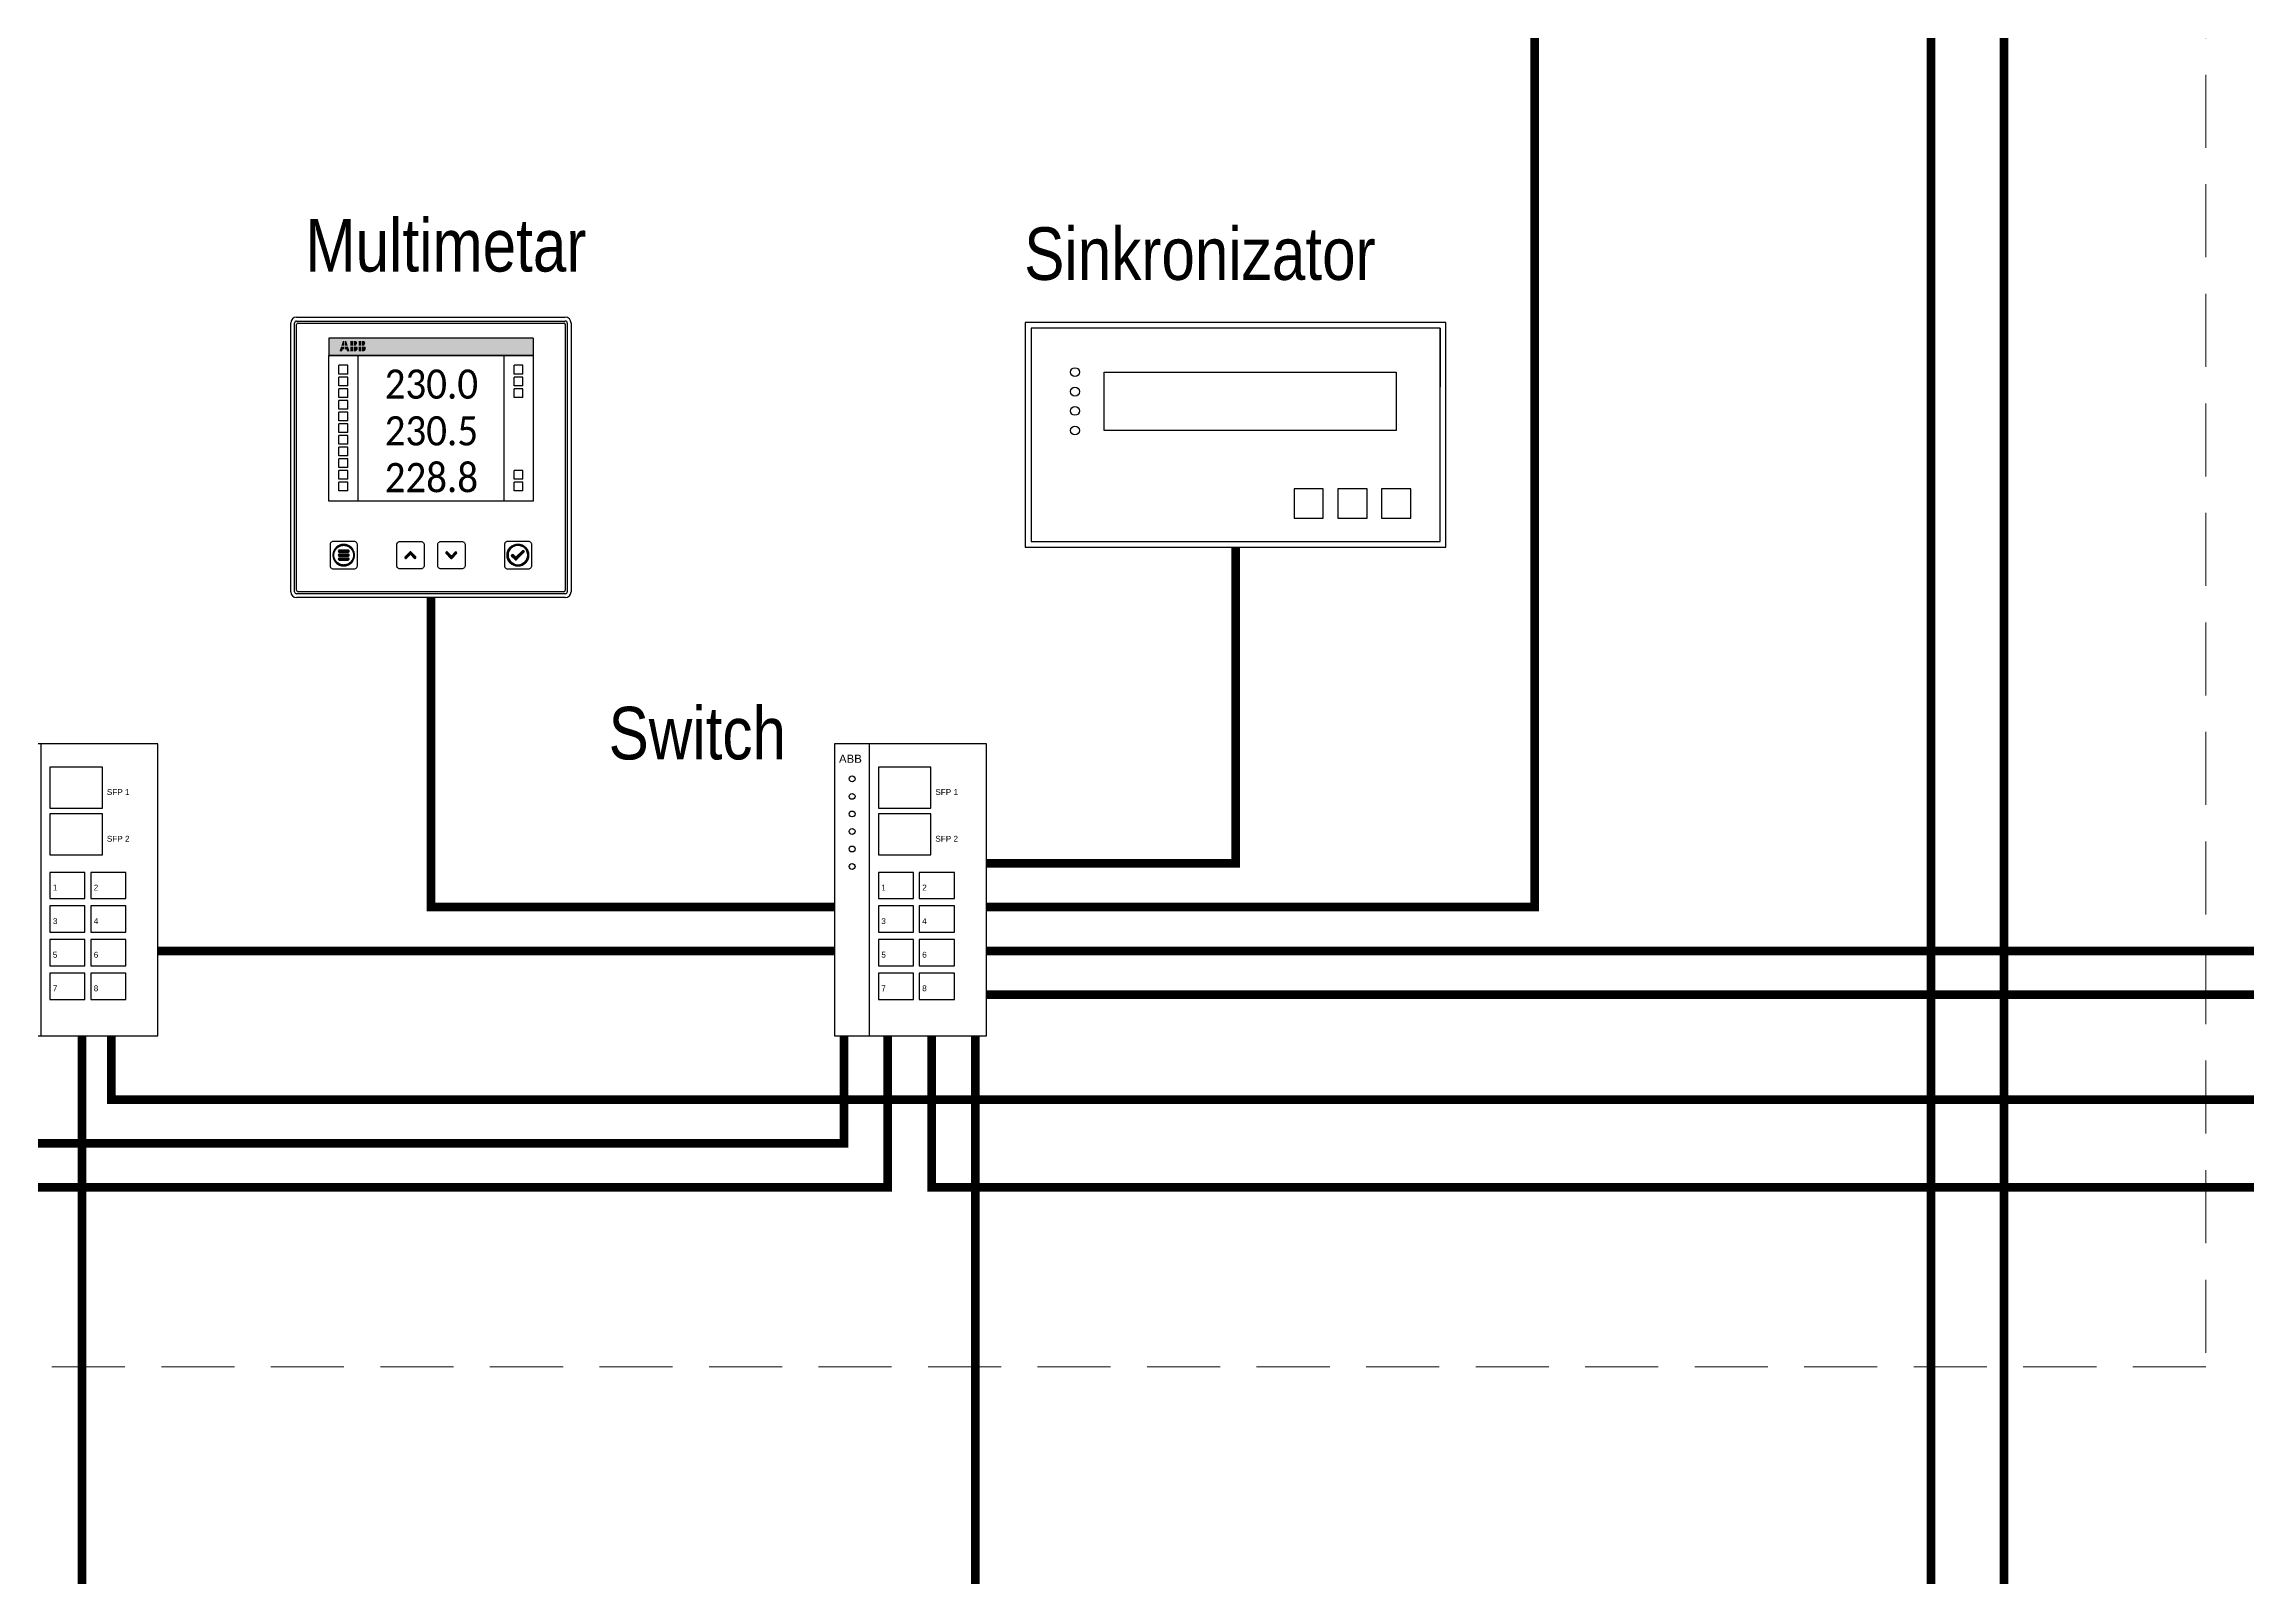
# Model space of a CAD drawing. Header units: inches. Extents: x 67248 to 85686, y -40174 to -31152.
# Drawn here: x 76518 to 77273, y -38996 to -38471 of the extents above; entities that cross this region are included whole.
import ezdxf
from ezdxf.enums import TextEntityAlignment as Align

# ---------------------------------------------------------------- set-up
doc = ezdxf.new("R2010")
doc.units = ezdxf.units.IN
doc.header["$MEASUREMENT"] = 0
doc.set_wipeout_variables(frame=1)
doc.linetypes.add('HIDDEN', pattern=[0.375, 0.25, -0.125])
doc.layers.add('SI-General', color=7, linetype='Continuous', lineweight=5)
doc.layers.add('SI-TOPOLOGY-Ethernet', color=7, linetype='Continuous', lineweight=13, true_color=0x3cf000)
doc.layers.add('SI-TOPOLOGY-FO-mm', color=7, linetype='Continuous', lineweight=13, true_color=0xff4d4d)
doc.styles.add('OPIS', font='ARIALN.TTF')
doc.styles.add('piccolo', font='calibril.ttf', dxfattribs={"width": 0.9})
doc.styles.get("Standard").update_dxf_attribs({"font": 'arial.ttf'})

# ---------------------------------------------------------------- blocks, each defined once
blk = doc.blocks.new('*U240')
blk.add_wipeout([(0, 77), (144, 77), (144, 0), (0, 0)])
for p, q in [((142, 75), (142, 55)), ((27, 60), (127, 60)), ((27, 40), (27, 60)), ((127, 60), (127, 40)), ((127, 40), (27, 40))]:
    blk.add_line(p, q)
for points in [[(0, 0), (144, 0), (144, 77), (0, 77)], [(2, 2), (142, 2), (142, 75), (2, 75)], [(92, 10), (102, 10), (102, 20), (92, 20)], [(107, 10), (117, 10), (117, 20), (107, 20)], [(122, 10), (132, 10), (132, 20), (122, 20)]]:
    blk.add_lwpolyline(points, close=True)
for centre in [(17, 60), (17, 53.3), (17, 46.7), (17, 40)]:
    blk.add_circle(centre, 1.5)
blk = doc.blocks.new('ABB NE810')
for p, q in [((52, 100), (0, 100)), ((0, 100), (0, 0)), ((12, 0), (12, 100)), ((52, 0), (52, 100)), ((33, 92), (15, 92)), ((15, 92), (15, 78)), ((33, 78), (33, 92)), ((15, 78), (33, 78)), ((33, 76), (15, 76)), ((15, 76), (15, 62)), ((33, 62), (33, 76)), ((15, 62), (33, 62)), ((27, 56), (15, 56)), ((15, 56), (15, 47)), ((27, 47), (27, 56)), ((41, 56), (29, 56)), ((29, 56), (29, 47)), ((41, 47), (41, 56)), ((15, 47), (27, 47)), ((29, 47), (41, 47)), ((27, 44.5), (15, 44.5)), ((15, 44.5), (15, 35.5)), ((27, 35.5), (27, 44.5)), ((41, 44.5), (29, 44.5)), ((29, 44.5), (29, 35.5)), ((41, 35.5), (41, 44.5)), ((15, 35.5), (27, 35.5)), ((27, 33), (15, 33)), ((15, 33), (15, 24)), ((27, 24), (27, 33)), ((29, 35.5), (41, 35.5)), ((41, 33), (29, 33)), ((29, 33), (29, 24)), ((41, 24), (41, 33)), ((15, 24), (27, 24)), ((29, 24), (41, 24)), ((27, 21.5), (15, 21.5)), ((15, 21.5), (15, 12.5)), ((27, 12.5), (27, 21.5)), ((41, 21.5), (29, 21.5)), ((29, 21.5), (29, 12.5)), ((41, 12.5), (41, 21.5)), ((15, 12.5), (27, 12.5)), ((29, 12.5), (41, 12.5)), ((0, 0), (52, 0))]:
    blk.add_line(p, q)
for centre in [(6, 88), (6, 82), (6, 76), (6, 70), (6, 64), (6, 58)]:
    blk.add_circle(centre, 1)
for s, height, p in [('ABB', 2.8, (1.5, 93.5)), ('SFP 1', 2, (34.5, 82.5)), ('SFP 2', 2, (34.5, 66.5)), ('1', 2, (16, 49.8)), ('2', 2, (30, 49.8)), ('3', 2, (16, 38.3)), ('4', 2, (30, 38.3)), ('5', 2, (16, 26.8)), ('6', 2, (30, 26.8)), ('7', 2, (16, 15.3)), ('8', 2, (30, 15.3))]:
    blk.add_text(s, height=height).set_placement(p)
blk = doc.blocks.new('M1M_15')
at = {"true_color": 0xff0000}
h = blk.add_hatch(color=1, dxfattribs=at)
h.dxf.hatch_style = 1
h.paths.add_polyline_path([(83, 82.87), (83, 88.85), (13, 88.85), (13, 82.87)])
h.paths.add_polyline_path([(19.05, 84.99), (18.55, 84.99), (18.56, 85.96), (19.61, 85.96), (20.17, 84.29), (19.3, 84.29)], flags=16)
h.paths.add_polyline_path([(17.83, 84.99), (18.32, 84.99), (18.32, 85.96), (17.26, 85.96), (16.71, 84.29), (17.58, 84.29)], flags=16)
edge = h.paths.add_edge_path(flags=16)
edge.add_spline(control_points=[(24.71, 84.27), (24.68, 84.27), (24.63, 84.27), (24.55, 84.27), (24.5, 84.27), (24.46, 84.27), (24.44, 84.27), (24.42, 84.27), (24.42, 84.27)], knot_values=[0, 0, 0, 0, 0.270082, 0.600935, 0.75438, 0.88128, 0.967731, 1, 1, 1, 1], degree=3, periodic=0)
edge.add_line((24.42, 84.27), (24.42, 85.96))
edge.add_line((24.42, 85.96), (25.54, 85.96))
edge.add_spline(control_points=[(25.54, 85.96), (25.62, 85.83), (25.73, 85.55), (25.73, 85.02), (25.53, 84.67), (25.35, 84.53)], knot_values=[0, 0, 0, 0, 0.301234, 0.561958, 1, 1, 1, 1], degree=3, periodic=0)
edge.add_spline(control_points=[(25.35, 84.53), (25.28, 84.48), (25.16, 84.39), (24.99, 84.3), (24.84, 84.27), (24.75, 84.27), (24.71, 84.27)], knot_values=[0, 0, 0, 0, 0.373321, 0.623381, 0.813351, 1, 1, 1, 1], degree=3, periodic=0)
edge = h.paths.add_edge_path(flags=16)
edge.add_spline(control_points=[(21.9, 84.27), (21.88, 84.27), (21.82, 84.27), (21.75, 84.27), (21.69, 84.27), (21.66, 84.27), (21.64, 84.27), (21.62, 84.27), (21.62, 84.27)], knot_values=[0, 0, 0, 0, 0.270473, 0.601283, 0.754625, 0.88141, 0.967769, 1, 1, 1, 1], degree=3, periodic=0)
edge.add_line((21.62, 84.27), (21.62, 85.96))
edge.add_line((21.62, 85.96), (22.73, 85.96))
edge.add_spline(control_points=[(22.73, 85.96), (22.82, 85.83), (22.93, 85.55), (22.92, 85.02), (22.73, 84.67), (22.55, 84.53)], knot_values=[0, 0, 0, 0, 0.301215, 0.561937, 1, 1, 1, 1], degree=3, periodic=0)
edge.add_spline(control_points=[(22.55, 84.53), (22.48, 84.48), (22.36, 84.39), (22.18, 84.3), (22.04, 84.27), (21.95, 84.27), (21.9, 84.27)], knot_values=[0, 0, 0, 0, 0.373365, 0.623444, 0.813404, 1, 1, 1, 1], degree=3, periodic=0)
edge = h.paths.add_edge_path(flags=16)
edge.add_line((22.59, 86.2), (21.63, 86.21))
edge.add_line((21.63, 86.21), (21.62, 87.9))
edge.add_line((21.62, 87.9), (21.9, 87.9))
edge.add_spline(control_points=[(21.9, 87.9), (22.12, 87.89), (22.47, 87.83), (22.66, 87.47), (22.69, 87.29), (22.7, 87.2)], knot_values=[0, 0, 0, 0, 0.553451, 0.765926, 1, 1, 1, 1], degree=3, periodic=0)
edge.add_spline(control_points=[(22.7, 87.2), (22.71, 87.09), (22.68, 86.92), (22.59, 86.74), (22.51, 86.63), (22.43, 86.54), (22.35, 86.47), (22.33, 86.44), (22.29, 86.41), (22.29, 86.41)], knot_values=[0, 0, 0, 0, 0.358833, 0.52167, 0.671834, 0.803581, 0.908726, 0.977592, 1, 1, 1, 1], degree=3, periodic=0)
edge.add_spline(control_points=[(22.29, 86.41), (22.32, 86.4), (22.38, 86.36), (22.46, 86.31), (22.52, 86.27), (22.56, 86.23), (22.57, 86.22), (22.59, 86.2), (22.59, 86.2)], knot_values=[0, 0, 0, 0, 0.241335, 0.583977, 0.748641, 0.884694, 0.974064, 1, 1, 1, 1], degree=3, periodic=0)
edge = h.paths.add_edge_path(flags=16)
edge.add_line((25.39, 86.2), (24.43, 86.21))
edge.add_line((24.43, 86.21), (24.42, 87.9))
edge.add_line((24.42, 87.9), (24.7, 87.9))
edge.add_spline(control_points=[(24.7, 87.9), (24.92, 87.89), (25.27, 87.83), (25.47, 87.47), (25.49, 87.29), (25.5, 87.2)], knot_values=[0, 0, 0, 0, 0.553426, 0.765907, 1, 1, 1, 1], degree=3, periodic=0)
edge.add_spline(control_points=[(25.5, 87.2), (25.51, 87.09), (25.48, 86.92), (25.39, 86.74), (25.31, 86.63), (25.24, 86.54), (25.16, 86.47), (25.13, 86.44), (25.09, 86.41), (25.1, 86.41)], knot_values=[0, 0, 0, 0, 0.358873, 0.521725, 0.671898, 0.803647, 0.908782, 0.977626, 1, 1, 1, 1], degree=3, periodic=0)
edge.add_spline(control_points=[(25.1, 86.41), (25.12, 86.4), (25.18, 86.36), (25.26, 86.31), (25.32, 86.27), (25.36, 86.23), (25.37, 86.22), (25.39, 86.2), (25.39, 86.2)], knot_values=[0, 0, 0, 0, 0.241206, 0.583868, 0.748567, 0.884657, 0.974055, 1, 1, 1, 1], degree=3, periodic=0)
h.paths.add_polyline_path([(19.55, 86.2), (18.55, 86.2), (18.55, 87.89), (18.99, 87.89)], flags=16)
h.paths.add_polyline_path([(17.32, 86.2), (18.32, 86.2), (18.32, 87.89), (17.88, 87.89)], flags=16)
h.paths.add_polyline_path([(24.19, 87.89), (23.24, 87.89), (23.24, 86.2), (24.19, 86.2)], flags=16)
h.paths.add_polyline_path([(20.44, 86.2), (21.39, 86.2), (21.39, 87.89), (20.44, 87.89)], flags=16)
h.paths.add_polyline_path([(23.24, 84.27), (24.19, 84.27), (24.19, 85.96), (23.24, 85.96)], flags=16)
h.paths.add_polyline_path([(20.44, 84.27), (21.39, 84.27), (21.39, 85.96), (20.44, 85.96)], flags=16)
at = {"true_color": 0xffffff}
h = blk.add_hatch(color=7, dxfattribs=at)
h.dxf.hatch_style = 1
h.paths.add_polyline_path([(19.61, 85.96), (18.56, 85.96), (18.55, 84.99), (19.05, 84.99), (19.3, 84.29), (20.17, 84.29)])
h.paths.add_polyline_path([(17.26, 85.96), (18.32, 85.96), (18.32, 84.99), (17.83, 84.99), (17.58, 84.29), (16.71, 84.29)])
edge = h.paths.add_edge_path()
edge.add_spline(control_points=[(25.35, 84.53), (25.53, 84.67), (25.73, 85.02), (25.73, 85.55), (25.62, 85.83), (25.54, 85.96)], knot_values=[0, 0, 0, 0, 0.438042, 0.698766, 1, 1, 1, 1], degree=3, periodic=0)
edge.add_line((25.54, 85.96), (24.42, 85.96))
edge.add_line((24.42, 85.96), (24.42, 84.27))
edge.add_spline(control_points=[(24.42, 84.27), (24.42, 84.27), (24.44, 84.27), (24.46, 84.27), (24.5, 84.27), (24.55, 84.27), (24.63, 84.27), (24.68, 84.27), (24.71, 84.27)], knot_values=[0, 0, 0, 0, 0.032269, 0.11872, 0.24562, 0.399065, 0.729918, 1, 1, 1, 1], degree=3, periodic=0)
edge.add_spline(control_points=[(24.71, 84.27), (24.75, 84.27), (24.84, 84.27), (24.99, 84.3), (25.16, 84.39), (25.28, 84.48), (25.35, 84.53)], knot_values=[0, 0, 0, 0, 0.186649, 0.376619, 0.626679, 1, 1, 1, 1], degree=3, periodic=0)
edge = h.paths.add_edge_path()
edge.add_spline(control_points=[(21.9, 84.27), (21.95, 84.27), (22.04, 84.27), (22.18, 84.3), (22.36, 84.39), (22.48, 84.48), (22.55, 84.53)], knot_values=[0, 0, 0, 0, 0.186596, 0.376556, 0.626635, 1, 1, 1, 1], degree=3, periodic=0)
edge.add_spline(control_points=[(22.55, 84.53), (22.73, 84.67), (22.92, 85.02), (22.93, 85.55), (22.82, 85.83), (22.73, 85.96)], knot_values=[0, 0, 0, 0, 0.438063, 0.698785, 1, 1, 1, 1], degree=3, periodic=0)
edge.add_line((22.73, 85.96), (21.62, 85.96))
edge.add_line((21.62, 85.96), (21.62, 84.27))
edge.add_spline(control_points=[(21.62, 84.27), (21.62, 84.27), (21.64, 84.27), (21.66, 84.27), (21.69, 84.27), (21.75, 84.27), (21.82, 84.27), (21.88, 84.27), (21.9, 84.27)], knot_values=[0, 0, 0, 0, 0.032231, 0.11859, 0.245375, 0.398717, 0.729527, 1, 1, 1, 1], degree=3, periodic=0)
edge = h.paths.add_edge_path()
edge.add_spline(control_points=[(22.7, 87.2), (22.69, 87.29), (22.66, 87.47), (22.47, 87.83), (22.12, 87.89), (21.9, 87.9)], knot_values=[0, 0, 0, 0, 0.234074, 0.446549, 1, 1, 1, 1], degree=3, periodic=0)
edge.add_line((21.9, 87.9), (21.62, 87.9))
edge.add_line((21.62, 87.9), (21.63, 86.21))
edge.add_line((21.63, 86.21), (22.59, 86.2))
edge.add_spline(control_points=[(22.59, 86.2), (22.59, 86.2), (22.57, 86.22), (22.56, 86.23), (22.52, 86.27), (22.46, 86.31), (22.38, 86.36), (22.32, 86.4), (22.29, 86.41)], knot_values=[0, 0, 0, 0, 0.025936, 0.115306, 0.251359, 0.416023, 0.758665, 1, 1, 1, 1], degree=3, periodic=0)
edge.add_spline(control_points=[(22.29, 86.41), (22.29, 86.41), (22.33, 86.44), (22.35, 86.47), (22.43, 86.54), (22.51, 86.63), (22.59, 86.74), (22.68, 86.92), (22.71, 87.09), (22.7, 87.2)], knot_values=[0, 0, 0, 0, 0.022408, 0.091274, 0.196419, 0.328166, 0.47833, 0.641167, 1, 1, 1, 1], degree=3, periodic=0)
edge = h.paths.add_edge_path()
edge.add_spline(control_points=[(25.5, 87.2), (25.49, 87.29), (25.47, 87.47), (25.27, 87.83), (24.92, 87.89), (24.7, 87.9)], knot_values=[0, 0, 0, 0, 0.234093, 0.446574, 1, 1, 1, 1], degree=3, periodic=0)
edge.add_line((24.7, 87.9), (24.42, 87.9))
edge.add_line((24.42, 87.9), (24.43, 86.21))
edge.add_line((24.43, 86.21), (25.39, 86.2))
edge.add_spline(control_points=[(25.39, 86.2), (25.39, 86.2), (25.37, 86.22), (25.36, 86.23), (25.32, 86.27), (25.26, 86.31), (25.18, 86.36), (25.12, 86.4), (25.1, 86.41)], knot_values=[0, 0, 0, 0, 0.025945, 0.115343, 0.251433, 0.416132, 0.758794, 1, 1, 1, 1], degree=3, periodic=0)
edge.add_spline(control_points=[(25.1, 86.41), (25.09, 86.41), (25.13, 86.44), (25.16, 86.47), (25.24, 86.54), (25.31, 86.63), (25.39, 86.74), (25.48, 86.92), (25.51, 87.09), (25.5, 87.2)], knot_values=[0, 0, 0, 0, 0.022374, 0.091218, 0.196353, 0.328102, 0.478275, 0.641127, 1, 1, 1, 1], degree=3, periodic=0)
h.paths.add_polyline_path([(18.99, 87.89), (18.55, 87.89), (18.55, 86.2), (19.55, 86.2)])
h.paths.add_polyline_path([(17.88, 87.89), (18.32, 87.89), (18.32, 86.2), (17.32, 86.2)])
h.paths.add_polyline_path([(23.24, 87.89), (24.19, 87.89), (24.19, 86.2), (23.24, 86.2)])
h.paths.add_polyline_path([(20.44, 87.89), (21.39, 87.89), (21.39, 86.2), (20.44, 86.2)])
h.paths.add_polyline_path([(23.24, 85.96), (24.19, 85.96), (24.19, 84.27), (23.24, 84.27)])
h.paths.add_polyline_path([(20.44, 85.96), (21.39, 85.96), (21.39, 84.27), (20.44, 84.27)])
h = blk.add_hatch(color=4)
h.dxf.hatch_style = 1
edge = h.paths.add_edge_path()
edge.add_spline(control_points=[(18.15, 18.22), (18.08, 18.22), (17.96, 18.22), (17.71, 18.2), (17.4, 18.16), (17.05, 18.06), (16.71, 17.94), (16.38, 17.78), (15.98, 17.54), (15.52, 17.16), (15.06, 16.61), (14.78, 16.08), (14.61, 15.63), (14.52, 15.27), (14.48, 14.97), (14.46, 14.72), (14.45, 14.53), (14.46, 14.34), (14.48, 14.09), (14.52, 13.79), (14.61, 13.43), (14.78, 12.98), (15.06, 12.45), (15.52, 11.9), (16.07, 11.45), (16.6, 11.16), (17.05, 11), (17.4, 10.9), (17.71, 10.86), (17.96, 10.84), (18.08, 10.84), (18.15, 10.84)], knot_values=[0, 0, 0, 0, 0.016397, 0.032621, 0.064615, 0.096135, 0.127299, 0.158207, 0.188937, 0.250055, 0.311172, 0.372737, 0.403902, 0.435422, 0.467416, 0.483639, 0.500036, 0.516434, 0.532657, 0.564651, 0.596171, 0.627336, 0.688901, 0.750018, 0.811136, 0.872701, 0.903866, 0.935386, 0.96738, 0.983603, 1, 1, 1, 1], degree=3, periodic=0)
edge.add_spline(control_points=[(18.15, 10.84), (18.21, 10.84), (18.34, 10.84), (18.59, 10.86), (18.89, 10.9), (19.25, 11), (19.7, 11.16), (20.22, 11.45), (20.78, 11.9), (21.23, 12.45), (21.52, 12.98), (21.68, 13.43), (21.77, 13.79), (21.82, 14.09), (21.84, 14.34), (21.84, 14.53), (21.84, 14.72), (21.82, 14.97), (21.77, 15.27), (21.68, 15.63), (21.52, 16.08), (21.23, 16.61), (20.78, 17.16), (20.32, 17.54), (19.91, 17.78), (19.59, 17.94), (19.25, 18.06), (18.89, 18.16), (18.59, 18.2), (18.34, 18.22), (18.21, 18.22), (18.15, 18.22)], knot_values=[0, 0, 0, 0, 0.016398, 0.032621, 0.064615, 0.096135, 0.127299, 0.188864, 0.249982, 0.3111, 0.372665, 0.403829, 0.435349, 0.467343, 0.483567, 0.499964, 0.516361, 0.532585, 0.564579, 0.596098, 0.627263, 0.688828, 0.749946, 0.811063, 0.841794, 0.872701, 0.903865, 0.935385, 0.967379, 0.983603, 1, 1, 1, 1], degree=3, periodic=0)
edge = h.paths.add_edge_path(flags=16)
edge.add_spline(control_points=[(18.15, 11.16), (18.09, 11.16), (17.98, 11.16), (17.75, 11.18), (17.47, 11.22), (17.15, 11.31), (16.73, 11.46), (16.25, 11.72), (15.75, 12.13), (15.34, 12.64), (15.07, 13.12), (14.92, 13.53), (14.84, 13.85), (14.8, 14.13), (14.78, 14.36), (14.78, 14.53), (14.78, 14.7), (14.8, 14.93), (14.84, 15.21), (14.92, 15.53), (15.07, 15.94), (15.34, 16.42), (15.75, 16.93), (16.17, 17.27), (16.54, 17.5), (16.84, 17.64), (17.15, 17.76), (17.47, 17.84), (17.75, 17.88), (17.98, 17.9), (18.09, 17.9), (18.15, 17.9)], knot_values=[0, 0, 0, 0, 0.016376, 0.032582, 0.064551, 0.096059, 0.127223, 0.188815, 0.249982, 0.311148, 0.37274, 0.403904, 0.435412, 0.467381, 0.483587, 0.499964, 0.51634, 0.532546, 0.564515, 0.596023, 0.627187, 0.688779, 0.749946, 0.811112, 0.84186, 0.872776, 0.903941, 0.935448, 0.967418, 0.983624, 1, 1, 1, 1], degree=3, periodic=0)
edge.add_spline(control_points=[(18.15, 17.9), (18.21, 17.9), (18.32, 17.9), (18.55, 17.88), (18.83, 17.84), (19.15, 17.76), (19.46, 17.64), (19.76, 17.5), (20.13, 17.27), (20.54, 16.93), (20.96, 16.42), (21.22, 15.94), (21.37, 15.53), (21.46, 15.21), (21.5, 14.93), (21.52, 14.7), (21.52, 14.53), (21.52, 14.36), (21.5, 14.13), (21.46, 13.85), (21.37, 13.53), (21.22, 13.12), (20.96, 12.64), (20.54, 12.13), (20.04, 11.72), (19.56, 11.46), (19.15, 11.31), (18.83, 11.22), (18.55, 11.18), (18.32, 11.16), (18.21, 11.16), (18.15, 11.16)], knot_values=[0, 0, 0, 0, 0.016376, 0.032582, 0.064551, 0.096059, 0.127223, 0.15814, 0.188888, 0.250054, 0.311221, 0.372813, 0.403977, 0.435484, 0.467454, 0.48366, 0.500036, 0.516412, 0.532618, 0.564587, 0.596095, 0.627259, 0.688851, 0.750018, 0.811184, 0.872776, 0.90394, 0.935448, 0.967417, 0.983623, 1, 1, 1, 1], degree=3, periodic=0)
h.paths.add_polyline_path([(16.64, 16.23, 1.000093), (16.64, 15.53), (16.64, 15.53), (19.66, 15.53), (19.66, 15.53, 1.000093), (19.66, 16.23), (19.66, 16.23), (16.64, 16.23)])
h.paths.add_polyline_path([(16.64, 14.88, 1.000093), (16.64, 14.18), (16.64, 14.18), (19.66, 14.18), (19.66, 14.18, 1.000093), (19.66, 14.88), (19.66, 14.88), (16.64, 14.88)])
h.paths.add_polyline_path([(16.64, 13.53, 1.000093), (16.64, 12.83), (16.64, 12.83), (19.66, 12.83), (19.66, 12.83, 1.000093), (19.66, 13.53), (19.66, 13.53), (16.64, 13.53)])
h = blk.add_hatch(color=4)
h.dxf.hatch_style = 1
h.paths.add_polyline_path([(42.8, 14.01), (41.25, 15.56, 0.414214), (40.76, 15.56), (39.2, 14, 1), (39.69, 13.5), (41.01, 14.82), (42.31, 13.52, 1)])
h = blk.add_hatch(color=4)
h.dxf.hatch_style = 1
h.paths.add_polyline_path([(55, 14.24), (53.7, 15.54, 1), (53.2, 15.05), (54.75, 13.5, 0.414214), (55.24, 13.5), (56.81, 15.06, 1), (56.31, 15.56)])
h = blk.add_hatch(color=4)
h.paths.add_polyline_path([(81.47, 14.53, 1), (74.08, 14.53, 1)])
h.paths.add_polyline_path([(81.15, 14.53, 1), (74.41, 14.53, 1)])
h.paths.add_polyline_path([(81.15, 14.53, 1), (74.41, 14.53, 1)], flags=16)
h.paths.add_polyline_path([(77.32, 13.03), (79.82, 15.53), (79.82, 15.53, 0.982853), (79.32, 16.04), (79.32, 16.04), (77.06, 13.79), (76.24, 14.61), (76.24, 14.61, 0.982853), (75.73, 14.1), (75.73, 14.1)])
edge = h.paths.add_edge_path(flags=16)
edge.add_arc((77.78, 14.53), 3.37, 0, 360)
h.paths.add_polyline_path([(77.32, 13.03), (79.82, 15.53), (79.82, 15.53, 0.982853), (79.32, 16.04), (79.32, 16.04), (77.06, 13.79), (76.24, 14.61), (76.24, 14.61, 0.982853), (75.73, 14.1), (75.73, 14.1)])
edge = h.paths.add_edge_path(flags=16)
edge.add_arc((77.78, 14.53), 3.37, 0, 360)
h.paths.add_polyline_path([(77.32, 13.03), (79.82, 15.53), (79.82, 15.53, 0.982853), (79.32, 16.04), (79.32, 16.04), (77.06, 13.79), (76.24, 14.61), (76.24, 14.61, 0.982853), (75.73, 14.1), (75.73, 14.1)])
edge = h.paths.add_edge_path(flags=16)
edge.add_arc((77.78, 14.53), 3.37, 0, 360)
h.paths.add_polyline_path([(77.32, 13.03), (79.82, 15.53), (79.82, 15.53, 0.982853), (79.32, 16.04), (79.32, 16.04), (77.06, 13.79), (76.24, 14.61), (76.24, 14.61, 0.982853), (75.73, 14.1), (75.73, 14.1)])
edge = h.paths.add_edge_path(flags=16)
edge.add_line((77.32, 13.03), (79.82, 15.53))
edge.add_line((79.82, 15.53), (79.82, 15.53))
edge.add_arc((79.57, 15.78), 0.358, 315.9909, 494.00908)
edge.add_line((79.32, 16.04), (79.32, 16.04))
edge.add_line((79.32, 16.04), (77.06, 13.79))
edge.add_line((77.06, 13.79), (76.24, 14.61))
edge.add_line((76.24, 14.61), (76.24, 14.61))
edge.add_arc((75.99, 14.35), 0.358, 45.9909, 224.00908)
edge.add_line((75.73, 14.1), (75.73, 14.1))
edge.add_line((75.73, 14.1), (76.81, 13.03))
edge.add_spline(control_points=[(76.81, 13.03), (76.86, 12.98), (76.95, 12.93), (77.04, 12.92), (77.06, 12.92)], knot_values=[0, 0, 0, 0, 0.746375, 1, 1, 1, 1], degree=3, periodic=0)
edge.add_spline(control_points=[(77.06, 12.92), (77.13, 12.92), (77.23, 12.95), (77.3, 13.01), (77.32, 13.03)], knot_values=[0, 0, 0, 0, 0.746375, 1, 1, 1, 1], degree=3, periodic=0)
at = {"linetype": 'Continuous'}
for p, q in [((0, 2), (0, 94)), ((1.31, 2), (1.31, 94)), ((2, 96), (94, 96)), ((2, 94.69), (94, 94.69)), ((2, 2.5), (2, 93.5)), ((2.5, 94), (93.5, 94)), ((94, 93.5), (94, 2.5)), ((94.69, 94), (94.69, 2)), ((96, 94), (96, 2)), ((83, 88.85), (13, 88.85)), ((13, 33.02), (13, 82.87)), ((13, 82.87), (83, 82.87)), ((16.5, 76.52), (16.5, 79.52)), ((19.5, 79.52), (16.5, 79.52)), ((19.5, 76.52), (16.5, 76.52)), ((16.5, 72.52), (16.5, 75.52)), ((19.5, 75.52), (16.5, 75.52)), ((19.5, 76.52), (19.5, 79.52)), ((19.5, 72.52), (19.5, 75.52)), ((23, 82.87), (23, 33.02)), ((73, 82.87), (73, 33.02)), ((76.5, 76.52), (76.5, 79.52)), ((79.5, 79.52), (76.5, 79.52)), ((79.5, 76.52), (76.5, 76.52)), ((76.5, 72.52), (76.5, 75.52)), ((79.5, 75.52), (76.5, 75.52)), ((79.5, 76.52), (79.5, 79.52)), ((79.5, 72.52), (79.5, 75.52)), ((83, 82.87), (83, 33.02)), ((19.5, 72.52), (16.5, 72.52)), ((16.5, 68.52), (16.5, 71.52)), ((19.5, 71.52), (16.5, 71.52)), ((19.5, 68.52), (16.5, 68.52)), ((19.5, 68.52), (19.5, 71.52)), ((79.5, 72.52), (76.5, 72.52)), ((76.5, 68.52), (76.5, 71.52)), ((79.5, 71.52), (76.5, 71.52)), ((79.5, 68.52), (76.5, 68.52)), ((79.5, 68.52), (79.5, 71.52)), ((16.5, 64.52), (16.5, 67.52)), ((19.5, 67.52), (16.5, 67.52)), ((19.5, 64.52), (16.5, 64.52)), ((16.5, 60.52), (16.5, 63.52)), ((19.5, 63.52), (16.5, 63.52)), ((19.5, 60.52), (16.5, 60.52)), ((19.5, 64.52), (19.5, 67.52)), ((19.5, 60.52), (19.5, 63.52)), ((16.5, 56.52), (16.5, 59.52)), ((19.5, 59.52), (16.5, 59.52)), ((19.5, 56.52), (16.5, 56.52)), ((16.5, 52.52), (16.5, 55.52)), ((19.5, 55.52), (16.5, 55.52)), ((19.5, 56.52), (19.5, 59.52)), ((19.5, 52.52), (19.5, 55.52)), ((19.5, 52.52), (16.5, 52.52)), ((16.5, 48.52), (16.5, 51.52)), ((19.5, 51.52), (16.5, 51.52)), ((19.5, 48.52), (16.5, 48.52)), ((16.5, 44.52), (16.5, 47.52)), ((19.5, 47.52), (16.5, 47.52)), ((19.5, 48.52), (19.5, 51.52)), ((19.5, 44.52), (19.5, 47.52)), ((19.5, 44.52), (16.5, 44.52)), ((16.5, 40.52), (16.5, 43.52)), ((19.5, 43.52), (16.5, 43.52)), ((19.5, 40.52), (16.5, 40.52)), ((16.5, 36.52), (16.5, 39.52)), ((19.5, 39.52), (16.5, 39.52)), ((19.5, 40.52), (19.5, 43.52)), ((19.5, 36.52), (19.5, 39.52)), ((76.5, 40.52), (76.5, 43.52)), ((79.5, 43.52), (76.5, 43.52)), ((79.5, 40.52), (76.5, 40.52)), ((76.5, 36.52), (76.5, 39.52)), ((79.5, 39.52), (76.5, 39.52)), ((79.5, 40.52), (79.5, 43.52)), ((79.5, 36.52), (79.5, 39.52)), ((83, 33.02), (13, 33.02)), ((19.5, 36.52), (16.5, 36.52)), ((79.5, 36.52), (76.5, 36.52)), ((13.47, 18.17), (13.47, 10.9)), ((21.78, 19.2), (14.51, 19.21)), ((19.66, 16.23), (16.64, 16.23)), ((16.64, 15.53), (19.66, 15.53)), ((22.82, 10.9), (22.82, 18.17)), ((36.32, 10.89), (36.32, 18.17)), ((37.36, 19.21), (44.63, 19.21)), ((40.76, 15.56), (39.2, 14)), ((42.8, 14.01), (41.25, 15.56)), ((45.67, 18.17), (45.67, 10.89)), ((50.33, 10.89), (50.33, 18.17)), ((51.37, 19.21), (58.64, 19.21)), ((55, 14.24), (53.7, 15.54)), ((56.31, 15.56), (55, 14.24)), ((59.68, 18.17), (59.68, 10.89)), ((73.18, 18.17), (73.18, 10.89)), ((81.49, 19.21), (74.22, 19.21)), ((79.32, 16.04), (77.06, 13.79)), ((77.32, 13.03), (79.82, 15.53)), ((82.53, 10.89), (82.53, 18.17)), ((14.51, 9.85), (21.79, 9.85)), ((19.66, 14.88), (16.64, 14.88)), ((16.64, 14.18), (19.66, 14.18)), ((19.66, 13.53), (16.64, 13.53)), ((16.64, 12.83), (19.66, 12.83)), ((44.63, 9.85), (37.36, 9.85)), ((39.69, 13.5), (41.01, 14.82)), ((41.01, 14.82), (42.31, 13.52)), ((58.64, 9.85), (51.37, 9.85)), ((53.2, 15.05), (54.75, 13.5)), ((55.24, 13.5), (56.81, 15.06)), ((74.22, 9.85), (81.49, 9.85)), ((75.73, 14.1), (76.81, 13.03)), ((77.06, 13.79), (76.24, 14.61)), ((94, 1.31), (2, 1.31)), ((94, 0), (2, 0)), ((93.5, 2), (2.5, 2))]:
    blk.add_line(p, q, dxfattribs=at)
at = {"color": 0, "linetype": 'ByBlock', "lineweight": -2}
for p in [(13, 88.85), (83, 82.87)]:
    blk.add_line(p, (13, 82.87), dxfattribs=at)
blk.add_line((83, 88.85), (83, 82.87))
for points in [[(16.64, 16.23, 1.000093), (16.64, 15.53), (16.64, 15.53), (19.66, 15.53), (19.66, 15.53, 1.000093), (19.66, 16.23), (19.66, 16.23), (16.64, 16.23)], [(42.8, 14.01), (41.25, 15.56, 0.414214), (40.76, 15.56), (39.2, 14, 1), (39.69, 13.5), (41.01, 14.82), (42.31, 13.52, 1)], [(55, 14.24), (53.7, 15.54, 1), (53.2, 15.05), (54.75, 13.5, 0.414214), (55.24, 13.5), (56.81, 15.06, 1), (56.31, 15.56)], [(81.47, 14.53, 1), (74.08, 14.53, 1)], [(81.15, 14.53, 1), (74.41, 14.53, 1)], [(81.15, 14.53, 1), (74.41, 14.53, 1)], [(77.32, 13.03), (79.82, 15.53), (79.82, 15.53, 0.982853), (79.32, 16.04), (79.32, 16.04), (77.06, 13.79), (76.24, 14.61), (76.24, 14.61, 0.982853), (75.73, 14.1), (75.73, 14.1)], [(77.32, 13.03), (79.82, 15.53), (79.82, 15.53, 0.982853), (79.32, 16.04), (79.32, 16.04), (77.06, 13.79), (76.24, 14.61), (76.24, 14.61, 0.982853), (75.73, 14.1), (75.73, 14.1)], [(77.32, 13.03), (79.82, 15.53), (79.82, 15.53, 0.982853), (79.32, 16.04), (79.32, 16.04), (77.06, 13.79), (76.24, 14.61), (76.24, 14.61, 0.982853), (75.73, 14.1), (75.73, 14.1)], [(77.32, 13.03), (79.82, 15.53), (79.82, 15.53, 0.982853), (79.32, 16.04), (79.32, 16.04), (77.06, 13.79), (76.24, 14.61), (76.24, 14.61, 0.982853), (75.73, 14.1), (75.73, 14.1)], [(16.64, 14.88, 1.000093), (16.64, 14.18), (16.64, 14.18), (19.66, 14.18), (19.66, 14.18, 1.000093), (19.66, 14.88), (19.66, 14.88), (16.64, 14.88)], [(16.64, 13.53, 1.000093), (16.64, 12.83), (16.64, 12.83), (19.66, 12.83), (19.66, 12.83, 1.000093), (19.66, 13.53), (19.66, 13.53), (16.64, 13.53)]]:
    blk.add_lwpolyline(points, format="xyb", close=True)
for points in [[(77.06, 13.79), (79.32, 16.04)], [(79.82, 15.53), (77.32, 13.03)], [(79.32, 16.04), (79.32, 16.04)], [(79.82, 15.53), (79.82, 15.53)], [(75.73, 14.1), (75.73, 14.1)], [(76.81, 13.03), (75.73, 14.1)], [(76.24, 14.61), (77.06, 13.79)], [(76.24, 14.61), (76.24, 14.61)], [(81.15, 14.53), (81.15, 14.53)], [(81.15, 14.53), (81.15, 14.53)], [(81.15, 14.53), (81.15, 14.53)]]:
    blk.add_lwpolyline(points)
for points in [[(79.32, 16.04, -0.982853), (79.82, 15.53)], [(75.73, 14.1, -0.982853), (76.24, 14.61)]]:
    blk.add_lwpolyline(points, format="xyb")
for radius in [3.69, 3.37]:
    blk.add_circle((77.78, 14.53), radius)
at = {"linetype": 'Continuous'}
for centre, radius, start, end in [((2, 94), 2, 90, 180), ((2, 94), 0.69, 90, 180), ((94, 94), 2, 0, 90), ((94, 94), 0.69, 0, 90), ((16.64, 15.88), 0.35, 89.99469, 270.00531), ((19.66, 15.88), 0.35, 269.99469, 90.00531), ((41.01, 15.31), 0.35, 45, 135), ((53.45, 15.3), 0.35, 45, 225), ((56.56, 15.31), 0.35, 315, 135), ((79.57, 15.78), 0.358, 315.9909, 134.00908), ((16.64, 14.53), 0.35, 89.99469, 270.00531), ((16.64, 13.18), 0.35, 89.99469, 270.00531), ((19.66, 14.53), 0.35, 269.99469, 90.00531), ((19.66, 13.18), 0.35, 269.99469, 90.00531), ((39.44, 13.75), 0.35, 135, 315), ((42.55, 13.76), 0.35, 225, 45), ((55, 13.75), 0.35, 225, 315), ((75.99, 14.35), 0.358, 45.9909, 224.00908), ((2, 2), 2, 180, 270), ((2, 2), 0.69, 180, 270), ((94, 2), 2, 270, 0), ((94, 2), 0.69, 270, 0)]:
    blk.add_arc(centre, radius, start, end, dxfattribs=at)
for points, knots in [([(2.5, 94), (2.38, 94), (2.11, 93.89), (2, 93.62), (2, 93.5)], [0, 0, 0, 0, 0.5, 1, 1, 1, 1]), ([(14.51, 19.21), (14.37, 19.21), (14.1, 19.15), (13.76, 18.92), (13.53, 18.58), (13.47, 18.3), (13.47, 18.17)], [0, 0, 0, 0, 0.254415, 0.500004, 0.74559, 1, 1, 1, 1]), ([(18.15, 18.22), (18.08, 18.22), (17.96, 18.22), (17.71, 18.2), (17.4, 18.16), (17.05, 18.06), (16.71, 17.94), (16.38, 17.78), (15.98, 17.54), (15.52, 17.16), (15.06, 16.61), (14.78, 16.08), (14.61, 15.63), (14.52, 15.27), (14.48, 14.97), (14.46, 14.72), (14.45, 14.53), (14.46, 14.34), (14.48, 14.09), (14.52, 13.79), (14.61, 13.43), (14.78, 12.98), (15.06, 12.45), (15.52, 11.9), (16.07, 11.45), (16.6, 11.16), (17.05, 11), (17.4, 10.9), (17.71, 10.86), (17.96, 10.84), (18.08, 10.84), (18.15, 10.84)], [0, 0, 0, 0, 0.016397, 0.032621, 0.064615, 0.096135, 0.127299, 0.158207, 0.188937, 0.250055, 0.311172, 0.372737, 0.403902, 0.435422, 0.467416, 0.483639, 0.500036, 0.516434, 0.532657, 0.564651, 0.596171, 0.627336, 0.688901, 0.750018, 0.811136, 0.872701, 0.903866, 0.935386, 0.96738, 0.983603, 1, 1, 1, 1]), ([(18.15, 11.16), (18.09, 11.16), (17.98, 11.16), (17.75, 11.18), (17.47, 11.22), (17.15, 11.31), (16.73, 11.46), (16.25, 11.72), (15.75, 12.13), (15.34, 12.64), (15.07, 13.12), (14.92, 13.53), (14.84, 13.85), (14.8, 14.13), (14.78, 14.36), (14.78, 14.53), (14.78, 14.7), (14.8, 14.93), (14.84, 15.21), (14.92, 15.53), (15.07, 15.94), (15.34, 16.42), (15.75, 16.93), (16.17, 17.27), (16.54, 17.5), (16.84, 17.64), (17.15, 17.76), (17.47, 17.84), (17.75, 17.88), (17.98, 17.9), (18.09, 17.9), (18.15, 17.9)], [0, 0, 0, 0, 0.016376, 0.032582, 0.064551, 0.096059, 0.127223, 0.188815, 0.249982, 0.311148, 0.37274, 0.403904, 0.435412, 0.467381, 0.483587, 0.499964, 0.51634, 0.532546, 0.564515, 0.596023, 0.627187, 0.688779, 0.749946, 0.811112, 0.84186, 0.872776, 0.903941, 0.935448, 0.967418, 0.983624, 1, 1, 1, 1]), ([(18.15, 10.84), (18.21, 10.84), (18.34, 10.84), (18.59, 10.86), (18.89, 10.9), (19.25, 11), (19.7, 11.16), (20.22, 11.45), (20.78, 11.9), (21.23, 12.45), (21.52, 12.98), (21.68, 13.43), (21.77, 13.79), (21.82, 14.09), (21.84, 14.34), (21.84, 14.53), (21.84, 14.72), (21.82, 14.97), (21.77, 15.27), (21.68, 15.63), (21.52, 16.08), (21.23, 16.61), (20.78, 17.16), (20.32, 17.54), (19.91, 17.78), (19.59, 17.94), (19.25, 18.06), (18.89, 18.16), (18.59, 18.2), (18.34, 18.22), (18.21, 18.22), (18.15, 18.22)], [0, 0, 0, 0, 0.016398, 0.032621, 0.064615, 0.096135, 0.127299, 0.188864, 0.249982, 0.3111, 0.372665, 0.403829, 0.435349, 0.467343, 0.483567, 0.499964, 0.516361, 0.532585, 0.564579, 0.596098, 0.627263, 0.688828, 0.749946, 0.811063, 0.841794, 0.872701, 0.903865, 0.935385, 0.967379, 0.983603, 1, 1, 1, 1]), ([(18.15, 17.9), (18.21, 17.9), (18.32, 17.9), (18.55, 17.88), (18.83, 17.84), (19.15, 17.76), (19.46, 17.64), (19.76, 17.5), (20.13, 17.27), (20.54, 16.93), (20.96, 16.42), (21.22, 15.94), (21.37, 15.53), (21.46, 15.21), (21.5, 14.93), (21.52, 14.7), (21.52, 14.53), (21.52, 14.36), (21.5, 14.13), (21.46, 13.85), (21.37, 13.53), (21.22, 13.12), (20.96, 12.64), (20.54, 12.13), (20.04, 11.72), (19.56, 11.46), (19.15, 11.31), (18.83, 11.22), (18.55, 11.18), (18.32, 11.16), (18.21, 11.16), (18.15, 11.16)], [0, 0, 0, 0, 0.016376, 0.032582, 0.064551, 0.096059, 0.127223, 0.15814, 0.188888, 0.250054, 0.311221, 0.372813, 0.403977, 0.435484, 0.467454, 0.48366, 0.500036, 0.516412, 0.532618, 0.564587, 0.596095, 0.627259, 0.688851, 0.750018, 0.811184, 0.872776, 0.90394, 0.935448, 0.967417, 0.983623, 1, 1, 1, 1]), ([(22.82, 18.17), (22.82, 18.3), (22.77, 18.58), (22.54, 18.92), (22.19, 19.15), (21.92, 19.2), (21.78, 19.2)], [0, 0, 0, 0, 0.254407, 0.499991, 0.745577, 1, 1, 1, 1]), ([(36.32, 18.17), (36.32, 18.31), (36.38, 18.58), (36.61, 18.92), (36.95, 19.15), (37.22, 19.21), (37.36, 19.21)], [0, 0, 0, 0, 0.25441, 0.499996, 0.745585, 1, 1, 1, 1]), ([(44.63, 19.21), (44.77, 19.21), (45.05, 19.15), (45.39, 18.92), (45.62, 18.58), (45.67, 18.31), (45.67, 18.17)], [0, 0, 0, 0, 0.254413, 0.500002, 0.74559, 1, 1, 1, 1]), ([(50.33, 18.17), (50.33, 18.31), (50.38, 18.58), (50.61, 18.92), (50.95, 19.15), (51.23, 19.21), (51.37, 19.21)], [0, 0, 0, 0, 0.25441, 0.499998, 0.745587, 1, 1, 1, 1]), ([(58.64, 19.21), (58.78, 19.21), (59.05, 19.15), (59.39, 18.92), (59.63, 18.58), (59.68, 18.31), (59.68, 18.17)], [0, 0, 0, 0, 0.254415, 0.500004, 0.74559, 1, 1, 1, 1]), ([(74.22, 19.21), (74.08, 19.21), (73.81, 19.15), (73.46, 18.92), (73.23, 18.58), (73.18, 18.31), (73.18, 18.17)], [0, 0, 0, 0, 0.254405, 0.499994, 0.745585, 1, 1, 1, 1]), ([(82.53, 18.17), (82.53, 18.31), (82.48, 18.58), (82.24, 18.92), (81.9, 19.15), (81.63, 19.21), (81.49, 19.21)], [0, 0, 0, 0, 0.254415, 0.500006, 0.745595, 1, 1, 1, 1]), ([(13.47, 10.9), (13.47, 10.76), (13.53, 10.48), (13.76, 10.14), (14.1, 9.91), (14.37, 9.85), (14.51, 9.85)], [0, 0, 0, 0, 0.254409, 0.499998, 0.745588, 1, 1, 1, 1]), ([(21.79, 9.85), (21.92, 9.85), (22.2, 9.91), (22.54, 10.14), (22.77, 10.49), (22.82, 10.76), (22.82, 10.9)], [0, 0, 0, 0, 0.254407, 0.499994, 0.745582, 1, 1, 1, 1]), ([(37.36, 9.85), (37.22, 9.85), (36.95, 9.91), (36.61, 10.14), (36.38, 10.48), (36.32, 10.76), (36.32, 10.89)], [0, 0, 0, 0, 0.254412, 0.500002, 0.745591, 1, 1, 1, 1]), ([(45.67, 10.89), (45.67, 10.76), (45.62, 10.48), (45.39, 10.14), (45.05, 9.91), (44.77, 9.85), (44.63, 9.85)], [0, 0, 0, 0, 0.25441, 0.5, 0.74559, 1, 1, 1, 1]), ([(51.37, 9.85), (51.23, 9.85), (50.95, 9.91), (50.61, 10.14), (50.38, 10.48), (50.33, 10.76), (50.33, 10.89)], [0, 0, 0, 0, 0.25441, 0.5, 0.74559, 1, 1, 1, 1]), ([(59.68, 10.89), (59.68, 10.76), (59.63, 10.48), (59.39, 10.14), (59.05, 9.91), (58.78, 9.85), (58.64, 9.85)], [0, 0, 0, 0, 0.254409, 0.499998, 0.745588, 1, 1, 1, 1]), ([(73.18, 10.89), (73.18, 10.76), (73.23, 10.48), (73.46, 10.14), (73.81, 9.91), (74.08, 9.85), (74.22, 9.85)], [0, 0, 0, 0, 0.254415, 0.500008, 0.745598, 1, 1, 1, 1]), ([(77.06, 12.92), (77.04, 12.92), (76.95, 12.93), (76.86, 12.98), (76.81, 13.03)], [0, 0, 0, 0, 0.253625, 1, 1, 1, 1]), ([(77.32, 13.03), (77.3, 13.01), (77.23, 12.95), (77.13, 12.92), (77.06, 12.92)], [0, 0, 0, 0, 0.253625, 1, 1, 1, 1]), ([(81.49, 9.85), (81.63, 9.85), (81.9, 9.91), (82.24, 10.14), (82.48, 10.48), (82.53, 10.76), (82.53, 10.89)], [0, 0, 0, 0, 0.254402, 0.499992, 0.745585, 1, 1, 1, 1]), ([(2, 2.5), (2, 2.38), (2.11, 2.11), (2.38, 2), (2.5, 2)], [0, 0, 0, 0, 0.499996, 1, 1, 1, 1]), ([(93.5, 2), (93.62, 2), (93.89, 2.11), (94, 2.38), (94, 2.5)], [0, 0, 0, 0, 0.500004, 1, 1, 1, 1])]:
    blk.add_open_spline(points, degree=3, knots=knots, dxfattribs=at)
blk.add_open_spline([(94, 93.5), (94, 93.62), (93.89, 93.89), (93.62, 94), (93.5, 94)], degree=3, dxfattribs=at)
for points, knots in [([(18.15, 18.22), (18.08, 18.22), (17.96, 18.22), (17.71, 18.2), (17.4, 18.16), (17.05, 18.06), (16.71, 17.94), (16.38, 17.78), (15.98, 17.54), (15.52, 17.16), (15.06, 16.61), (14.78, 16.08), (14.61, 15.63), (14.52, 15.27), (14.48, 14.97), (14.46, 14.72), (14.45, 14.53), (14.46, 14.34), (14.48, 14.09), (14.52, 13.79), (14.61, 13.43), (14.78, 12.98), (15.06, 12.45), (15.52, 11.9), (16.07, 11.45), (16.6, 11.16), (17.05, 11), (17.4, 10.9), (17.71, 10.86), (17.96, 10.84), (18.08, 10.84), (18.15, 10.84)], [0, 0, 0, 0, 0.016397, 0.032621, 0.064615, 0.096135, 0.127299, 0.158207, 0.188937, 0.250055, 0.311172, 0.372737, 0.403902, 0.435422, 0.467416, 0.483639, 0.500036, 0.516434, 0.532657, 0.564651, 0.596171, 0.627336, 0.688901, 0.750018, 0.811136, 0.872701, 0.903866, 0.935386, 0.96738, 0.983603, 1, 1, 1, 1]), ([(18.15, 11.16), (18.09, 11.16), (17.98, 11.16), (17.75, 11.18), (17.47, 11.22), (17.15, 11.31), (16.73, 11.46), (16.25, 11.72), (15.75, 12.13), (15.34, 12.64), (15.07, 13.12), (14.92, 13.53), (14.84, 13.85), (14.8, 14.13), (14.78, 14.36), (14.78, 14.53), (14.78, 14.7), (14.8, 14.93), (14.84, 15.21), (14.92, 15.53), (15.07, 15.94), (15.34, 16.42), (15.75, 16.93), (16.17, 17.27), (16.54, 17.5), (16.84, 17.64), (17.15, 17.76), (17.47, 17.84), (17.75, 17.88), (17.98, 17.9), (18.09, 17.9), (18.15, 17.9)], [0, 0, 0, 0, 0.016376, 0.032582, 0.064551, 0.096059, 0.127223, 0.188815, 0.249982, 0.311148, 0.37274, 0.403904, 0.435412, 0.467381, 0.483587, 0.499964, 0.51634, 0.532546, 0.564515, 0.596023, 0.627187, 0.688779, 0.749946, 0.811112, 0.84186, 0.872776, 0.903941, 0.935448, 0.967418, 0.983624, 1, 1, 1, 1]), ([(18.15, 10.84), (18.21, 10.84), (18.34, 10.84), (18.59, 10.86), (18.89, 10.9), (19.25, 11), (19.7, 11.16), (20.22, 11.45), (20.78, 11.9), (21.23, 12.45), (21.52, 12.98), (21.68, 13.43), (21.77, 13.79), (21.82, 14.09), (21.84, 14.34), (21.84, 14.53), (21.84, 14.72), (21.82, 14.97), (21.77, 15.27), (21.68, 15.63), (21.52, 16.08), (21.23, 16.61), (20.78, 17.16), (20.32, 17.54), (19.91, 17.78), (19.59, 17.94), (19.25, 18.06), (18.89, 18.16), (18.59, 18.2), (18.34, 18.22), (18.21, 18.22), (18.15, 18.22)], [0, 0, 0, 0, 0.016398, 0.032621, 0.064615, 0.096135, 0.127299, 0.188864, 0.249982, 0.3111, 0.372665, 0.403829, 0.435349, 0.467343, 0.483567, 0.499964, 0.516361, 0.532585, 0.564579, 0.596098, 0.627263, 0.688828, 0.749946, 0.811063, 0.841794, 0.872701, 0.903865, 0.935385, 0.967379, 0.983603, 1, 1, 1, 1]), ([(18.15, 17.9), (18.21, 17.9), (18.32, 17.9), (18.55, 17.88), (18.83, 17.84), (19.15, 17.76), (19.46, 17.64), (19.76, 17.5), (20.13, 17.27), (20.54, 16.93), (20.96, 16.42), (21.22, 15.94), (21.37, 15.53), (21.46, 15.21), (21.5, 14.93), (21.52, 14.7), (21.52, 14.53), (21.52, 14.36), (21.5, 14.13), (21.46, 13.85), (21.37, 13.53), (21.22, 13.12), (20.96, 12.64), (20.54, 12.13), (20.04, 11.72), (19.56, 11.46), (19.15, 11.31), (18.83, 11.22), (18.55, 11.18), (18.32, 11.16), (18.21, 11.16), (18.15, 11.16)], [0, 0, 0, 0, 0.016376, 0.032582, 0.064551, 0.096059, 0.127223, 0.15814, 0.188888, 0.250054, 0.311221, 0.372813, 0.403977, 0.435484, 0.467454, 0.48366, 0.500036, 0.516412, 0.532618, 0.564587, 0.596095, 0.627259, 0.688851, 0.750018, 0.811184, 0.872776, 0.90394, 0.935448, 0.967417, 0.983623, 1, 1, 1, 1]), ([(76.81, 13.03), (76.86, 12.98), (76.95, 12.93), (77.04, 12.92), (77.06, 12.92)], [0, 0, 0, 0, 0.746375, 1, 1, 1, 1]), ([(77.06, 12.92), (77.13, 12.92), (77.23, 12.95), (77.3, 13.01), (77.32, 13.03)], [0, 0, 0, 0, 0.746375, 1, 1, 1, 1])]:
    blk.add_open_spline(points, degree=3, knots=knots)
at = {"color": 4, "style": 'piccolo', "width": 0.9}
for s, p in [('230.0', (48.16, 68.09)), ('230.5', (48.16, 52.09)), ('228.8', (48.16, 36.09))]:
    blk.add_text(s, height=10, dxfattribs=at).set_placement(p, align=Align.CENTER)

msp = doc.modelspace()

# ---------------------------------------------------------------- linework, layer by layer
at = {"layer": 'SI-General', "color": 0, "linetype": 'HIDDEN', "ltscale": 100}
msp.add_lwpolyline([(76087.47, -37468.67), (77258.15, -37468.67), (77258.15, -38923.51), (76087.47, -38923.51)], close=True, dxfattribs=at)
at = {"layer": 'SI-TOPOLOGY-Ethernet', "const_width": 3}
for points in [[(75744.89, -37548.07), (75744.89, -37377.99), (75987.47, -37377.99), (75987.47, -38847.02), (76791.85, -38847.02), (76791.85, -38810.23)], [(75744.89, -38356.5), (75744.89, -38227.09), (75912.47, -38227.09), (75912.47, -38862.02), (76806.85, -38862.02), (76806.85, -38810.23)], [(76650.42, -38660.17), (76650.42, -38766.12), (76788.64, -38766.12)], [(76556.97, -38781.12), (76788.64, -38781.12)], [(76840.64, -38781.12), (77394.83, -38781.12), (77394.83, -39292.76), (77766.14, -39292.76)], [(76530.97, -38810.23), (76530.97, -39314.99), (76662.81, -39314.99), (76662.81, -39290.8)], [(76682.81, -39290.8), (76682.81, -39314.99), (76836.85, -39314.99), (76836.85, -38810.23)]]:
    msp.add_lwpolyline(points, dxfattribs=at)

# ---------------------------------------------------------------- block references
for name, p in [('M1M_15', (76602.42, -38660.17)), ('ABB NE810', (76504.97, -38810.23)), ('ABB NE810', (76788.64, -38810.23))]:
    msp.add_blockref(name, p)

# ---------------------------------------------------------------- texts
at = {"layer": 'SI-General', "insert": (76607.44, -38530.54), "char_height": 18, "width": 79.3839, "attachment_point": 1, "line_spacing_factor": 0.8, "style": 'OPIS'}
msp.add_mtext('Multimetar', dxfattribs=at)
at = {"layer": 'SI-General', "color": 0, "insert": (76973.89, -38533.4), "char_height": 18, "width": 79.3839, "attachment_point": 3, "line_spacing_factor": 0.8, "style": 'OPIS'}
msp.add_mtext('\\pxqr;Sinkronizator', dxfattribs=at)
at = {"layer": 'SI-General', "color": 0, "insert": (76771.99, -38697.56), "char_height": 18, "width": 150.3301, "attachment_point": 3, "style": 'OPIS'}
msp.add_mtext('{\\C256;Switch}', dxfattribs=at)

# ---------------------------------------------------------------- next in the draw order: block references
at = {"color": 0}
msp.add_blockref('*U240', (76853.94, -38642.96), dxfattribs=at)

# ---------------------------------------------------------------- next in the draw order: linework, layer by layer
at = {"layer": 'SI-TOPOLOGY-Ethernet', "const_width": 3}
for points in [[(77874.69, -37721.18), (77319.83, -37721.18), (77319.83, -38796.12), (76840.64, -38796.12)], [(77874.69, -38043.94), (77344.83, -38043.94), (77344.83, -38832.02), (76540.97, -38832.02), (76540.97, -38810.23)], [(76840.64, -38766.12), (77028.31, -38766.12), (77028.31, -38054.39)], [(77624.42, -38478.08), (77369.83, -38478.08), (77369.83, -38862.02), (76821.85, -38862.02), (76821.85, -38810.23)], [(76925.94, -38642.96), (76925.94, -38751.12), (76840.64, -38751.12)]]:
    msp.add_lwpolyline(points, dxfattribs=at)
at = {"layer": 'SI-TOPOLOGY-FO-mm', "const_width": 3}
for points in [[(76939.81, -39562.61), (76939.81, -39617.03), (77189.03, -39617.03), (77189.03, -38429.34), (77094.22, -38429.34), (77094.22, -38030.39)], [(76881.81, -39562.61), (76881.81, -39592.03), (77164.03, -39592.03), (77164.03, -38404.34), (76781.37, -38404.34), (76781.37, -38374.92)]]:
    msp.add_lwpolyline(points, dxfattribs=at)

doc.saveas('drawing.dxf')
